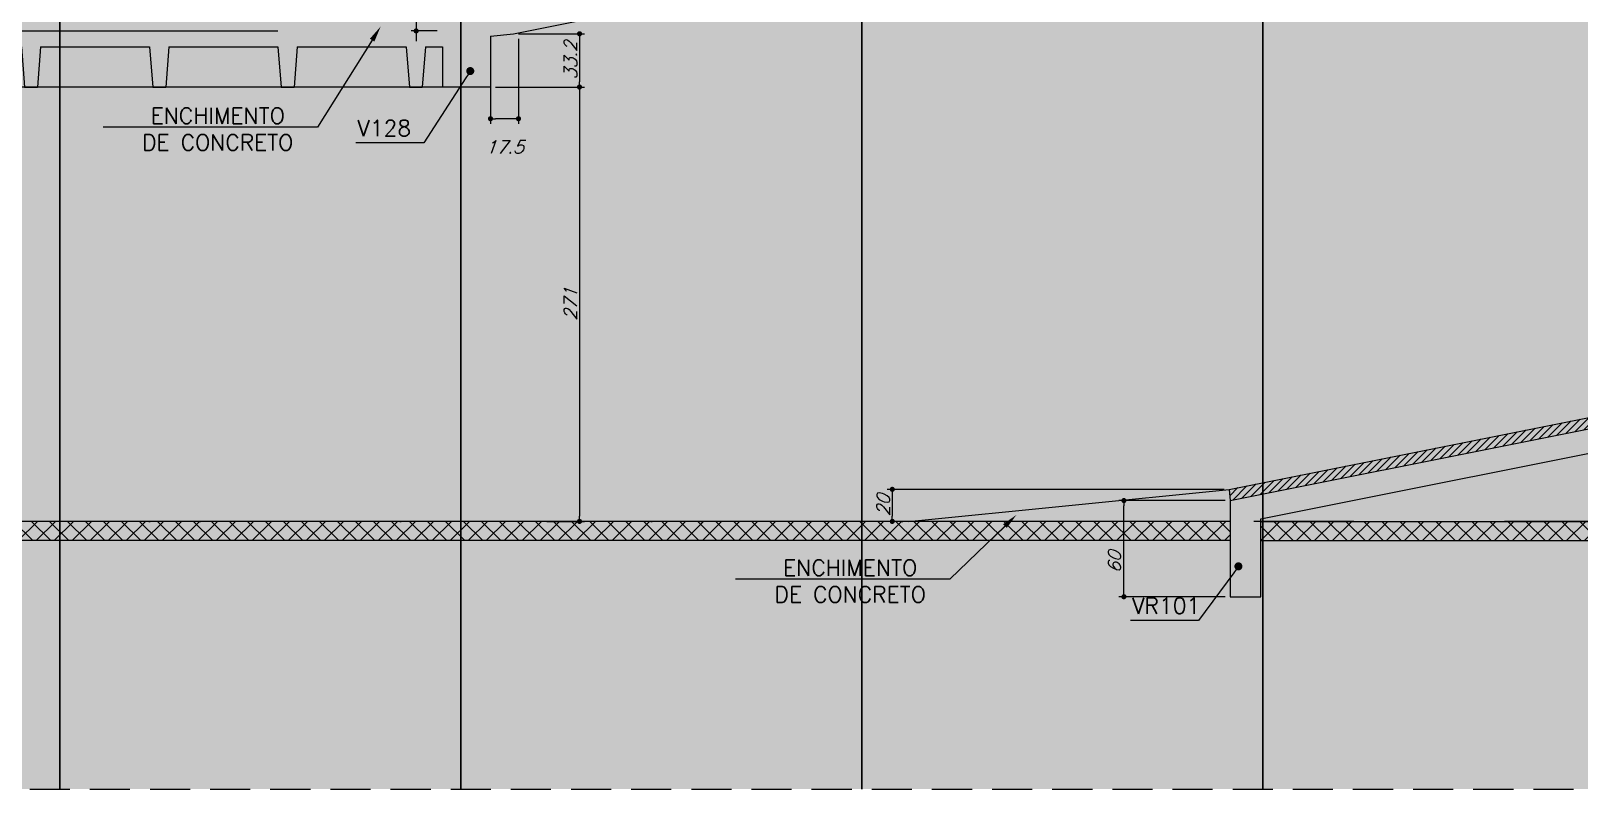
# Model space of a CAD drawing. Header units: millimetres. Extents: x 0 to 8720, y 0 to 4500.
# Drawn here: x 2203 to 3168, y 2375 to 2848 of the extents above; entities that cross this region are included whole.
import ezdxf
from ezdxf import colors
from ezdxf.entities.mleader import LeaderData, LeaderLine
from ezdxf.math import Vec2, Vec3

# ---------------------------------------------------------------- set-up
doc = ezdxf.new("R2010")
doc.units = ezdxf.units.MM
doc.header["$LTSCALE"] = 50
doc.linetypes.add('DASHED', pattern=[0.75, 0.5, -0.25])
doc.linetypes.add('DIVIDE2', pattern=[0.625, 0.25, -0.125, 0, -0.125, 0, -0.125])
for name, color, linetype in [('F-AUX', 2, 'Continuous'), ('F-AUX-DET', 2, 'Continuous'), ('F-AUX-RED', 1, 'Continuous'), ('F-AUX-VARIACAO', 2, 'Continuous'), ('F-CORTE', 4, 'Continuous'), ('F-COTAS', 106, 'Continuous'), ('F-CPC', 1, 'DASHED'), ('F-EIXOS-DET', 1, 'Continuous'), ('F-FUNDAÇÃO-VISTA', 253, 'Continuous'), ('F-MURETA OBRA', 4, 'Continuous'), ('F-PERFIL VISTA', 252, 'Continuous'), ('F-SOLIDO-CORTE', 71, 'Continuous'), ('F-TEXTO-YELLOW', 2, 'Continuous'), ('F-VISTA', 2, 'Continuous'), ('F-VISTA SÓLIDO 3', 252, 'Continuous')]:
    doc.layers.add(name, color=color, linetype=linetype)
doc.styles.add('CP-TEXT-INCL', font='simplex.shx', dxfattribs={"oblique": 20})
doc.styles.add('MCP', font='simplex.shx')
doc.styles.get("Standard").update_dxf_attribs({"font": 'txt.shx'})
doc.dimstyles.new('CP-COTAS-50', dxfattribs={"dimscale": 0.64, "dimtxt": 12.5, "dimasz": 5, "dimexe": 5, "dimexo": 5, "dimgap": 2.5, "dimtad": 1, "dimdec": 1, "dimdsep": 46, "dimtxsty": 'CP-TEXT-INCL', "dimblk1": 'DOT', "dimblk2": 'DOT', "dimsah": 1, "dimcen": 9, "dimclrd": 256, "dimclre": 256, "dimclrt": 256, "dimadec": 0, "dimazin": 0, "dimtfac": 1, "dimtdec": 1, "dimtmove": 2, "dimatfit": 3, "dimldrblk": 'DOT', "dimfxl": 5, "dimtolj": 1, "dimarcsym": 0})
pattern_1 = [(45, (140, -3746.029088999161), (-5.612660075668221, 5.612660075668221), []), (135, (140, -3746.029088999161), (-5.612660075668221, -5.61266007566822), [])]

# ---------------------------------------------------------------- blocks, each defined once
blk = doc.blocks.new('_DOT')
at = {"color": 0, "linetype": 'ByBlock'}
blk.add_line((-0.5, 0), (-1, 0), dxfattribs=at)
at = {"color": 0, "linetype": 'ByBlock', "const_width": 0.5}
blk.add_lwpolyline([(-0.25, 0, 1), (0.25, 0, 1)], format="xyb", close=True, dxfattribs=at)
blk = doc.blocks.new('A$Cba39174f')
at = {"layer": 'F-CORTE'}
for points in [[(11039.05015577876, -4045.203185159786), (11119.05015577876, -4045.203185159786)], [(11039.05015577876, -4055.203185159786), (11041.05015577876, -4080.203185159786), (11049.05015577876, -4080.203185159786)], [(11051.05015577876, -4055.203185159786), (11049.05015577876, -4080.203185159786), (11049.05015577876, -4080.203185159786)], [(11051.05015577876, -4055.203185159786), (11119.05015577876, -4055.203185159786)]]:
    blk.add_lwpolyline(points, dxfattribs=at)
blk = doc.blocks.new('*D19')
at = {"layer": 'F-COTAS', "lineweight": -2, "transparency": 16777216}
for p, q in [((2456.583570000002, 2856.85947656521), (2440.23289472057, 2856.85947656521)), ((2443.432894720569, 2860.059476565209), (2443.432894720569, 2863.25947656521)), ((2443.432894720569, 2856.85947656521), (2443.432894720569, 2847.994384999998)), ((2456.583570000002, 2847.994384999998), (2440.23289472057, 2847.994384999998)), ((2443.432894720569, 2844.794384999998), (2443.432894720569, 2841.594384999998))]:
    blk.add_line(p, q, dxfattribs=at)
at = {"layer": 'F-COTAS', "lineweight": -2, "transparency": 16777216, "xscale": 3.2, "yscale": 3.2, "zscale": 3.2}
for p, rotation in [((2443.432894720569, 2856.85947656521), 270), ((2443.432894720569, 2847.994384999998), 90)]:
    blk.add_blockref('_DOT', p, dxfattribs=dict(at, rotation=rotation))
at = {"layer": 'F-COTAS', "transparency": 16777216, "insert": (2437.073535152878, 2869.72708113712), "char_height": 8, "attachment_point": 5, "rotation": 90, "style": 'CP-TEXT-INCL'}
blk.add_mtext('\\A1;8.9', dxfattribs=at)
blk = doc.blocks.new('*D87')
at = {"layer": 'F-COTAS', "lineweight": -2, "transparency": 16777216}
for p, q in [((2507.243711268677, 2846.210677260396), (2548.488906787186, 2846.210677260396)), ((2545.288906787187, 2843.010677260396), (2545.288906787187, 2816.194384999998)), ((2492.983570000001, 2812.994384999998), (2548.488906787186, 2812.994384999998))]:
    blk.add_line(p, q, dxfattribs=at)
at = {"layer": 'F-COTAS', "lineweight": -2, "transparency": 16777216, "xscale": 3.2, "yscale": 3.2, "zscale": 3.2}
for p, rotation in [((2545.288906787187, 2846.210677260396), 90), ((2545.288906787187, 2812.994384999998), 270)]:
    blk.add_blockref('_DOT', p, dxfattribs=dict(at, rotation=rotation))
at = {"layer": 'F-COTAS', "transparency": 16777216, "insert": (2539.688906787187, 2829.602531130196), "char_height": 8, "attachment_point": 5, "rotation": 90, "style": 'CP-TEXT-INCL'}
blk.add_mtext('\\A1;33.2', dxfattribs=at)
blk = doc.blocks.new('*D88')
at = {"layer": 'F-COTAS', "lineweight": -2, "transparency": 16777216}
for p, q in [((2489.783570000001, 2841.584663133527), (2489.783570000001, 2790.00480916594)), ((2507.243711268676, 2843.010677260395), (2507.243711268676, 2790.00480916594)), ((2504.043711268676, 2793.20480916594), (2492.98357, 2793.20480916594))]:
    blk.add_line(p, q, dxfattribs=at)
at = {"layer": 'F-COTAS', "lineweight": -2, "transparency": 16777216, "xscale": 3.2, "yscale": 3.2, "zscale": 3.2, "rotation": 180}
blk.add_blockref('_DOT', (2489.783570000001, 2793.20480916594), dxfattribs=at)
at = {"layer": 'F-COTAS', "lineweight": -2, "transparency": 16777216, "xscale": 3.2, "yscale": 3.2, "zscale": 3.2}
blk.add_blockref('_DOT', (2507.243711268676, 2793.20480916594), dxfattribs=at)
at = {"layer": 'F-COTAS', "transparency": 16777216, "insert": (2498.513640634338, 2775.60480916594), "char_height": 8, "attachment_point": 5, "style": 'CP-TEXT-INCL'}
blk.add_mtext('\\A1;17.5', dxfattribs=at)
blk = doc.blocks.new('*D150')
at = {"layer": 'F-COTAS', "lineweight": -2, "transparency": 16777216}
for p, q in [((2947.77663155683, 2554.994384999998), (2881.49468128554, 2554.994384999998)), ((2884.694681285539, 2498.194384999998), (2884.694681285539, 2551.794384999998)), ((2947.77663155683, 2494.994384999998), (2881.49468128554, 2494.994384999998))]:
    blk.add_line(p, q, dxfattribs=at)
at = {"layer": 'F-COTAS', "lineweight": -2, "transparency": 16777216, "xscale": 3.2, "yscale": 3.2, "zscale": 3.2}
for p, rotation in [((2884.694681285539, 2554.994384999998), 90), ((2884.694681285539, 2494.994384999998), 270)]:
    blk.add_blockref('_DOT', p, dxfattribs=dict(at, rotation=rotation))
at = {"layer": 'F-COTAS', "transparency": 16777216, "insert": (2878.803236922322, 2516.546315430302), "char_height": 8, "attachment_point": 5, "rotation": 90, "style": 'CP-TEXT-INCL'}
blk.add_mtext('\\A1;60', dxfattribs=at)
blk = doc.blocks.new('*D151')
at = {"layer": 'F-COTAS', "lineweight": -2, "transparency": 16777216}
for p, q in [((2947.083570000002, 2561.994399999997), (2737.074911111431, 2561.994399999997)), ((2740.274911111431, 2558.794399999997), (2740.274911111431, 2545.194384999998)), ((2747.083570000002, 2541.994384999998), (2737.074911111431, 2541.994384999998))]:
    blk.add_line(p, q, dxfattribs=at)
at = {"layer": 'F-COTAS', "lineweight": -2, "transparency": 16777216, "xscale": 3.2, "yscale": 3.2, "zscale": 3.2}
for p, rotation in [((2740.274911111431, 2561.994399999997), 90), ((2740.274911111431, 2541.994384999998), 270)]:
    blk.add_blockref('_DOT', p, dxfattribs=dict(at, rotation=rotation))
at = {"layer": 'F-COTAS', "transparency": 16777216, "insert": (2734.674911111431, 2551.994392499997), "char_height": 8, "attachment_point": 5, "rotation": 90, "style": 'CP-TEXT-INCL'}
blk.add_mtext('\\A1;20', dxfattribs=at)
blk = doc.blocks.new('*D153')
at = {"layer": 'F-COTAS', "lineweight": -2, "transparency": 16777216}
for p, q in [((2492.983570000001, 2812.994384999998), (2548.488906787189, 2812.994384999998)), ((2545.288906787189, 2809.794384999998), (2545.288906787189, 2545.194384999998)), ((2524.801086615687, 2541.994384999998), (2548.488906787189, 2541.994384999998))]:
    blk.add_line(p, q, dxfattribs=at)
at = {"layer": 'F-COTAS', "lineweight": -2, "transparency": 16777216, "xscale": 3.2, "yscale": 3.2, "zscale": 3.2}
for p, rotation in [((2545.288906787189, 2812.994384999998), 90), ((2545.288906787189, 2541.994384999998), 270)]:
    blk.add_blockref('_DOT', p, dxfattribs=dict(at, rotation=rotation))
at = {"layer": 'F-COTAS', "transparency": 16777216, "insert": (2539.688906787189, 2677.494384999997), "char_height": 8, "attachment_point": 5, "rotation": 90, "style": 'CP-TEXT-INCL'}
blk.add_mtext('\\A1;271', dxfattribs=at)

msp = doc.modelspace()

# ---------------------------------------------------------------- hatches: boundary and pattern name
at = {"layer": 'F-AUX-DET'}
h = msp.add_hatch(dxfattribs=at)
h.set_pattern_fill('ANGLE', color=252)
h.set_pattern_definition([(0, (0, 0), (0, 6.985), [5.08, -1.905]), (90, (0, 0), (-6.985, 4.277078946022131e-16), [5.08, -1.905])])
h.paths.add_polyline_path([(5698.466119533071, 2488.119618970762), (5791.561357628309, 2488.119618970762), (5791.561357628309, 2519.786285637428), (5698.466119533071, 2519.786285637428)], flags=9)
h.paths.add_polyline_path([(1936.368567102197, 2488.119618970762), (2029.463805197435, 2488.119618970762), (2029.463805197435, 2519.786285637428), (1936.368567102197, 2519.786285637428)], flags=9)
h.paths.add_polyline_path([(2659.608979468303, 2488.913333323309), (2768.418503277826, 2488.913333323309), (2768.418503277826, 2520.579999989975), (2659.608979468303, 2520.579999989975)], flags=9)
h.paths.add_polyline_path([(6080.846785651776, 2678.197962571405), (6162.989642794634, 2678.197962571405), (6162.989642794634, 2693.197962571405), (6080.846785651776, 2693.197962571405)], flags=9)
h.paths.add_polyline_path([(6921.044768387805, 2678.197962571405), (7003.187625530662, 2678.197962571405), (7003.187625530662, 2693.197962571405), (6921.044768387805, 2693.197962571405)], flags=9)
h.paths.add_polyline_path([(6905.626045470939, 2793.63766538758), (6945.864140709034, 2793.63766538758), (6945.864140709034, 2808.63766538758), (6905.626045470939, 2808.63766538758)], flags=9)
h.paths.add_polyline_path([(6742.294378470939, 2793.63766538758), (6782.532473709033, 2793.63766538758), (6782.532473709033, 2808.63766538758), (6742.294378470939, 2808.63766538758)], flags=9)
h.paths.add_polyline_path([(6578.962711470938, 2793.63766538758), (6619.200806709033, 2793.63766538758), (6619.200806709033, 2808.63766538758), (6578.962711470938, 2808.63766538758)], flags=9)
h.paths.add_polyline_path([(6400.477708470939, 2768.63766538758), (6440.715803709033, 2768.63766538758), (6440.715803709033, 2783.63766538758), (6400.477708470939, 2783.63766538758)], flags=9)
h.paths.add_polyline_path([(6088.967710470939, 2793.63766538758), (6129.205805709033, 2793.63766538758), (6129.205805709033, 2808.63766538758), (6088.967710470939, 2808.63766538758)], flags=9)
h.paths.add_polyline_path([(6252.299377470938, 2793.63766538758), (6289.680329851891, 2793.63766538758), (6289.680329851891, 2808.63766538758), (6252.299377470938, 2808.63766538758)], flags=9)
h.paths.add_polyline_path([(5876.977708470939, 2768.63766538758), (5917.215803709033, 2768.63766538758), (5917.215803709033, 2783.63766538758), (5876.977708470939, 2783.63766538758)], flags=9)
h.paths.add_polyline_path([(5598.868161470939, 2793.637680387579), (5639.106256709033, 2793.637680387579), (5639.106256709033, 2808.637680387579), (5598.868161470939, 2808.637680387579)], flags=9)
h.paths.add_polyline_path([(5762.304376470938, 2793.63766538758), (5802.542471709033, 2793.63766538758), (5802.542471709033, 2808.63766538758), (5762.304376470938, 2808.63766538758)], flags=9)
h.paths.add_polyline_path([(5435.641042470938, 2793.63766538758), (5476.355328185224, 2793.63766538758), (5476.355328185224, 2808.63766538758), (5435.641042470938, 2808.63766538758)], flags=9)
h.paths.add_polyline_path([(5272.309375470939, 2793.637680387579), (5312.547470709033, 2793.637680387579), (5312.547470709033, 2808.637680387579), (5272.309375470939, 2808.637680387579)], flags=9)
h.paths.add_polyline_path([(5108.977708470939, 2768.63766538758), (5146.358660851891, 2768.63766538758), (5146.358660851891, 2783.63766538758), (5108.977708470939, 2783.63766538758)], flags=9)
h = msp.add_hatch(dxfattribs=at)
h.set_pattern_fill('EARTH', color=252, scale=5, angle=45)
h.set_pattern_definition([(45, (140, -3746.029088999161), (0, 44.90128060534577), [31.75, -31.75]), (45, (131.5810098864977, -3737.610098885659), (0, 44.90128060534577), [31.75, -31.75]), (45, (123.1620197729953, -3729.191108772156), (0, 44.90128060534577), [31.75, -31.75]), (135, (123.1620197729953, -3723.578448696488), (-44.90128060534577, 0), [31.75, -31.75]), (135, (131.5810098864977, -3715.159458582986), (-44.90128060534577, 0), [31.75, -31.75]), (135, (140, -3706.740468469483), (-44.90128060534577, 0), [31.75, -31.75])])
edge = h.paths.add_edge_path(flags=17)
edge.add_arc((3056.45779850541, 2474.700623787802), 10.99157865818105, 305.000000049732, 414.9999999502614)
edge.add_arc((3053.463960916238, 2496.983815210068), 16.21117520316342, 305.0000000497323, 414.9999999502504)
edge.add_arc((3055.133187422653, 2521.158747306382), 13.30096760299463, 305.0000000497611, 401.627521426934)
edge.add_line((3065.075382639156, 2529.994384999997), (2969.976631556829, 2529.994384999997))
edge.add_line((2969.976631556829, 2529.994384999997), (2969.976631556829, 2494.994384999997))
edge.add_line((2969.976631556829, 2494.994384999997), (2950.976631556829, 2494.994384999997))
edge.add_line((2950.976631556829, 2494.994384999997), (2950.976631556829, 2529.994384999997))
edge.add_line((2950.976631556829, 2529.994384999997), (2829.00832013679, 2529.994384999997))
edge.add_arc((2839.238663777012, 2524.116317767256), 11.79879677720013, 150.1195384163886, 234.9999999502865)
edge.add_arc((2837.880431677316, 2506.726057240908), 9.430791378206335, 125.0000000497247, 234.9999999502278)
edge.add_arc((2838.654284914728, 2490.170376220368), 10.77996332359491, 125.0000000497141, 234.999999950255)
edge.add_arc((2841.564354885423, 2468.3535076229), 15.85351548273721, 125.0000000497651, 234.9999999502481)
edge.add_arc((2838.15324628513, 2447.252196344279), 9.90642913141306, 125.000000049761, 234.9999999502558)
edge.add_arc((2841.74513908245, 2425.892698475483), 16.16870311136268, 125.0000000497173, 234.999999950322)
edge.add_arc((2841.954847645208, 2418.057592132308), 10.91803045072273, 209.7005257721666, 319.700525672549)
edge.add_arc((2861.329448911421, 2418.73168115653), 13.48675195777207, 215.0000000497061, 324.9999999502703)
edge.add_arc((2884.602864237815, 2419.556535767116), 14.92484208365531, 215.0000000497686, 324.9999999502488)
edge.add_arc((2907.765599103177, 2418.654181863245), 13.35163606338814, 215.000000049742, 324.9999999502483)
edge.add_arc((2930.556211609658, 2419.295972885813), 14.47056456375152, 215.0000000497647, 324.9999999502543)
edge.add_arc((2952.336864909221, 2417.947000811961), 12.11870352713817, 215.0000000497108, 324.9999999502809)
edge.add_arc((2969.573515604534, 2416.114228002799), 8.923361649849799, 215.000000049788, 324.9999999502219)
edge.add_arc((2985.019136707067, 2416.692908387622), 9.932260111221721, 215.000000049717, 324.9999999502494)
edge.add_arc((2999.872291812304, 2415.699378844585), 8.200094215208576, 215.0000000497422, 324.9999999502578)
edge.add_arc((3017.764887004621, 2418.821147252466), 13.642731335847, 215.000000049754, 324.9999999502448)
edge.add_arc((3039.323772468651, 2418.266542934854), 12.67580821666473, 215.0000000497624, 324.9999999502525)
edge.add_arc((3052.320932331465, 2421.156153397135), 10.49096866916455, 255.5732272890568, 365.5732271896284)
edge.add_arc((3057.49278447188, 2429.700674651985), 9.187135693665843, 305.0000000497591, 414.9999999502534)
edge.add_arc((3058.028726275852, 2443.986592394429), 8.252749674049307, 305.0000000497448, 414.9999999502577)
edge.add_arc((3057.52825749399, 2458.221849411141), 9.125290367007487, 305.0000000497649, 414.9999999502557)
h.paths.add_polyline_path([(5698.466119533071, 2488.119618970761), (5791.561357628309, 2488.119618970761), (5791.561357628309, 2519.786285637428), (5698.466119533071, 2519.786285637428)], flags=16)
h.paths.add_polyline_path([(1936.368567102197, 2488.119618970761), (2029.463805197435, 2488.119618970761), (2029.463805197435, 2519.786285637428), (1936.368567102197, 2519.786285637428)], flags=16)
h.paths.add_polyline_path([(2659.608979468303, 2488.913333323308), (2768.418503277826, 2488.913333323308), (2768.418503277826, 2520.579999989975), (2659.608979468303, 2520.579999989975)], flags=16)
h.paths.add_polyline_path([(2887.816472748549, 2481.9038881446), (2916.149806081883, 2481.9038881446), (2916.149806081883, 2496.9038881446), (2887.816472748549, 2496.9038881446)], flags=16)
h.paths.add_polyline_path([(4134.283570000001, 2521.994399999996), (4163.283570000001, 2521.994399999996), (4163.283570000001, 2481.994399999996), (4134.283570000001, 2481.994399999996)], flags=16)
edge = h.paths.add_edge_path()
edge.add_line((7020.783570000001, 2529.994384999997), (3065.075382639156, 2529.994384999997))
edge.add_arc((3055.133187422651, 2521.158747306384), 13.30096760299404, -54.99999995026059, 41.62752142692278, ccw=False)
edge.add_arc((3053.463960916234, 2496.983815210066), 16.21117520316398, -54.99999995025229, 54.99999995025928, ccw=False)
edge.add_arc((3056.457798505411, 2474.7006237878), 10.99157865818142, -54.99999995025422, 54.999999950269284, ccw=False)
edge.add_arc((3057.52825749399, 2458.221849411143), 9.125290367007748, -54.99999995025098, 54.99999995023268, ccw=False)
edge.add_arc((3058.028726275852, 2443.986592394428), 8.25274967404901, -54.99999995025769, 54.99999995026923, ccw=False)
edge.add_arc((3057.492784471874, 2429.700674651986), 9.18713569366629, -54.99999995022989, 54.99999995022199, ccw=False)
edge.add_arc((3052.320932331461, 2421.156153397138), 10.49096866916452, -104.42677271089212, 5.573227189620809, ccw=False)
edge.add_arc((3039.323772468653, 2418.266542934851), 12.67580821666481, 215.0000000497476, 324.999999950273, ccw=False)
edge.add_arc((3017.764887004621, 2418.821147252464), 13.64273133584622, 215.0000000497409, 324.99999995025064, ccw=False)
edge.add_arc((2999.872291812303, 2415.699378844587), 8.20009421520921, 215.0000000497518, 324.999999950257, ccw=False)
edge.add_arc((2985.019136707062, 2416.692908387616), 9.93226011122079, 215.0000000497383, 324.99999995029526, ccw=False)
edge.add_arc((2969.573515604537, 2416.114228002797), 8.923361649850431, 215.0000000497466, 324.99999995017566, ccw=False)
edge.add_arc((2952.336864909217, 2417.947000811958), 12.11870352713821, 215.0000000497448, 324.99999995030765, ccw=False)
edge.add_arc((2930.55621160966, 2419.295972885809), 14.47056456375216, 215.0000000497471, 324.99999995023484, ccw=False)
edge.add_arc((2907.765599103176, 2418.654181863244), 13.35163606338795, 215.0000000497415, 324.9999999502456, ccw=False)
edge.add_arc((2884.602864237815, 2419.556535767115), 14.92484208365494, 215.0000000497444, 324.99999995025166, ccw=False)
edge.add_arc((2861.329448911416, 2418.731681156532), 13.48675195777163, 215.0000000497404, 324.99999995028315, ccw=False)
edge.add_arc((2841.95484764521, 2418.057592132305), 10.91803045072288, 209.7005257720982, 319.7005256725404, ccw=False)
edge.add_arc((2841.745139082454, 2425.892698475486), 16.16870311136316, 125.0000000497464, 234.9999999502858, ccw=False)
edge.add_arc((2838.153246285125, 2447.252196344276), 9.906429131412091, 125.0000000497414, 234.99999995026081, ccw=False)
edge.add_arc((2841.564354885425, 2468.353507622898), 15.85351548273758, 125.0000000497464, 234.99999995023592, ccw=False)
edge.add_arc((2838.654284914729, 2490.170376220372), 10.77996332359491, 125.00000004974501, 234.99999995028588, ccw=False)
edge.add_arc((2837.880431677316, 2506.726057240907), 9.430791378206857, 125.00000004975149, 234.9999999502033, ccw=False)
edge.add_arc((2839.238663777011, 2524.116317767252), 11.79879677720057, 150.1195384163669, 234.99999995027372, ccw=False)
edge.add_line((2829.00832013679, 2529.994384999997), (429.842350369523, 2529.994384999997))
edge.add_line((429.842350369523, 2529.994384999997), (429.842350369523, 2374.994384999998))
edge.add_line((429.842350369523, 2374.994384999998), (7020.783570000001, 2374.994384999997))
edge.add_line((7020.783570000001, 2374.994384999997), (7020.783570000001, 2529.994384999997))
at = {"layer": 'F-AUX-RED'}
h = msp.add_hatch(dxfattribs=at)
h.set_pattern_fill('AR-CONC', color=256, scale=0.025)
h.set_pattern_definition([(49.99999999999999, (140, -3746.029088999161), (4.5546167249001, -0.3984771384725772), [0.4762500000000001, -5.23875]), (355, (140, -3746.029088999161), (-0.8810855356242335, 4.776421130975879), [0.381, -4.19101460425]), (100.4514447, (140.379550175, -3746.062295336661), (3.673531177258832, 4.377943797804877), [0.4047502199999999, -4.452256114999998]), (46.18420000000001, (140, -3744.759088999161), (6.776976022303248, -1.051058198318179), [0.714375, -7.858125]), (96.63555760999994, (140.5647475, -3744.846676499161), (5.935103351287576, 6.185653114943038), [0.6071255785, -6.678390204]), (351.1841511700001, (140, -3744.759088999161), (5.935103351624426, 6.185653114638317), [0.5714991767500001, -6.286493298]), (21, (140.635, -3745.076588999161), (3.790359781728312, -2.55662995467719), [0.4762500000000001, -5.23875]), (326.0000000000001, (140.635, -3745.076588999161), (1.545050708691177, 4.604699153057981), [0.381, -4.191]), (71.45144499999999, (140.950863315, -3745.289641496661), (5.335410481967904, 2.048069222147631), [0.40475022, -4.45224844]), (37.50000000000001, (140, -3746.029088999161), (0.07721508126479543, 2.113875971828828), [0, -4.1402, 0, -4.2545, 0, -4.206875]), (7.499999999999999, (140, -3746.029088999161), (1.670491562757644, 2.504514370452988), [0, -2.4257, 0, -4.04495, 0, -1.603375]), (327.5, (138.58395, -3746.029088999161), (3.389764879171785, -0.1432185998168361), [0, -1.5875, 0, -4.953, 0, -6.57225]), (317.5, (137.94895, -3746.029088999161), (3.703229534650451, 0.6356622758333258), [0, -2.06375, 0, -3.2893, 0, -4.66725])])
h.paths.add_polyline_path([(2950.976631556829, 2554.994384999997), (2950.283570000001, 2561.994399999996), (2750.283570000001, 2541.994384999997), (2950.976631556829, 2541.994384999997)])
h = msp.add_hatch(dxfattribs=at)
h.set_pattern_fill('ANSI37', color=256, scale=2.5)
h.set_pattern_definition(pattern_1)
h.paths.add_polyline_path([(2950.976631556829, 2541.994384999997), (2750.283570000001, 2541.994384999997), (486.7958230000004, 2541.994384999997), (486.7958230000004, 2529.994384999997), (2950.976631556829, 2529.994384999997)])
h = msp.add_hatch(dxfattribs=at)
h.set_pattern_fill('ANSI37', color=256, scale=2.5)
h.set_pattern_definition(pattern_1)
h.paths.add_polyline_path([(3068.978980049915, 2541.994384999997), (2969.976631556829, 2541.994384999997), (2969.976631556829, 2529.994384999997), (3065.075382639156, 2529.994384999997, 0.05841475170316849), (3062.762309029858, 2532.054262102773, 0.2032491893863185)])
h.paths.add_polyline_path([(7020.783570000001, 2541.994384999997), (3068.978980049915, 2541.994384999997, -0.2032491893863168), (3062.762309029858, 2532.054262102773, -0.05841475170316842), (3065.075382639156, 2529.994384999997), (7020.783570000001, 2529.994384999997)])
at = {"layer": 'F-AUX-VARIACAO'}
h = msp.add_hatch(dxfattribs=at)
h.set_pattern_fill('ANSI31', color=253)
h.set_pattern_definition([(45, (140, -3746.029088999161), (-2.245064030267288, 2.245064030267288), [])])
h.paths.add_polyline_path([(4458.783570000001, 2845.844384999997), (4280.283570000001, 2827.994384999997), (2950.283570000001, 2561.994399999996), (2950.976631556828, 2554.994384999997), (4281.320713804595, 2821.063186445672), (4458.783570000001, 2838.809472065213)])
at = {"layer": 'F-PERFIL VISTA', "ltscale": 2}
h = msp.add_hatch(dxfattribs=at)
h.set_pattern_fill('AR-CONC', color=256, scale=0.8)
h.set_pattern_definition([(49.99999999999999, (0, 0), (145.7477351968032, -12.75126843112247), [15.24, -167.64]), (355, (0, 0), (-28.19473713997547, 152.8454761912281), [12.192, -134.112467336]), (100.4514447, (12.1456056, -1.0626028), (117.5529976722826, 140.0942015297561), [12.95200704, -142.47219568]), (46.18420000000001, (0, 40.64), (216.863232713704, -33.63386234618172), [22.86, -251.46]), (96.63555760999996, (18.07192, 37.8372), (189.9233072412024, 197.9408996781772), [19.428018512, -213.708486528]), (351.1841511700001, (0, 40.64), (189.9233072519816, 197.9408996684261), [18.287973656, -201.167785536]), (21, (20.32, 30.48), (121.291513015306, -81.81215854967009), [15.24, -167.64]), (326.0000000000001, (20.32, 30.48), (49.44162267811766, 147.3503728978554), [12.192, -134.112]), (71.45144499999999, (30.42762608, 23.66232008), (170.7331354229729, 65.5382151087242), [12.95200704, -142.47195008]), (37.50000000000001, (0, 0), (2.470882600473454, 67.64403109852249), [0, -132.4864, 0, -136.144, 0, -134.62]), (7.499999999999999, (0, 0), (53.4557300082446, 80.14445985449561), [0, -77.6224, 0, -129.4384, 0, -51.30800000000001]), (327.5, (-45.3136, 0), (108.4724761334971, -4.582995194138755), [0, -50.8, 0, -158.496, 0, -210.312]), (317.5, (-65.6336, 0), (118.5033451088144, 20.34119282666643), [0, -66.04, 0, -105.2576, 0, -149.352])])
h.paths.add_polyline_path([(1971.283523000001, 3949.994141000076), (1971.283523000001, 3903.681049560308), (1971.283523000001, 3839.994141000076)])
h.paths.add_polyline_path([(1971.283523000002, 3673.994140999974), (1721.283523000001, 3673.994140999974), (1721.283523000001, 2374.994384999998), (1971.283523000002, 2374.994384999998)])
h.paths.add_polyline_path([(2221.283523000002, 3929.994141000076), (1971.283523000001, 3929.994141000076), (1971.283523000001, 3839.994141000076), (1971.283523000002, 2374.994384999998), (2221.283523000002, 2374.994384999998)])
h.paths.add_polyline_path([(2971.283523000001, 3959.994141000003), (1971.283523, 3959.994141000003), (1971.283523000001, 3929.994141000076), (2221.283523000002, 3929.994141000076), (2971.283523000001, 3929.994141000076)])
h.paths.add_polyline_path([(2471.283523000001, 3929.994141000076), (2221.283523000002, 3929.994141000076), (2221.283523000002, 2374.994384999998), (2471.283523000001, 2374.994384999997)])
h.paths.add_polyline_path([(2721.283523000002, 3929.994141000076), (2471.283523000001, 3929.994141000076), (2471.283523000001, 2374.994384999998), (2721.283523000002, 2374.994384999998)])
h.paths.add_polyline_path([(2971.283523000001, 3929.994141000076), (2721.283523000002, 3929.994141000076), (2721.283523000002, 2374.994384999997), (2971.283523000001, 2374.994384999997)])
h.paths.add_polyline_path([(3971.283523000002, 3981.994141000002), (3221.283523000002, 3981.994141000002), (3221.283523000002, 3971.994141000003), (2971.283523000001, 3971.994141000003), (3971.283523000003, 3967.994141000076)])
h.paths.add_polyline_path([(3221.283523000002, 3967.994141000076), (2971.283523000001, 3971.994141000003), (2971.283523000001, 3929.994141000076), (2971.283523000001, 2374.994384999998), (3221.283523000002, 2374.994384999998)])
h.paths.add_polyline_path([(3471.283523000003, 3967.994141000076), (3221.283523000002, 3967.994141000076), (3221.283523000002, 2374.994384999997), (3471.283523000002, 2374.994384999997)])
h.paths.add_polyline_path([(3721.283523000003, 3967.994141000076), (3471.283523000002, 3967.994141000076), (3471.283523000002, 2374.994384999997), (3721.283523000003, 2374.994384999997)])
h.paths.add_polyline_path([(3971.283523000005, 3967.994141000076), (3721.283523000003, 3967.994141000076), (3721.283523000003, 2374.994384999997), (3971.283523000005, 2374.994384999997)])
h.paths.add_polyline_path([(5202.283522999998, 3238.994140999974), (4952.283522999998, 3238.994140999974), (4952.283522999998, 2374.994384999997), (5202.283522999998, 2374.994384999997)])
h.paths.add_polyline_path([(5452.283522999998, 4131.994141000003), (5202.283522999998, 4131.994141000003), (5202.283522999998, 2374.994384999997), (5452.283522999998, 2374.994384999998)])
h.paths.add_polyline_path([(5720.283522999998, 4131.994141000003), (5452.283522999998, 4131.994141000003), (5452.283522999998, 2374.994384999997), (5720.283522999998, 2374.994384999997)])
h.paths.add_polyline_path([(5970.283523000001, 3733.994141000003), (5720.283522999998, 3733.994141000003), (5720.283522999999, 2374.994384999997), (5970.283523, 2374.994384999997)])
h.paths.add_polyline_path([(6481.283522999998, 3733.994141000003), (6220.283522999998, 3733.994141000003), (6220.283522999998, 2374.994384999997), (6481.283522999997, 2374.994384999997)])
h.paths.add_polyline_path([(6220.283522999998, 4131.994141000003), (5970.283523, 4131.994141000003), (5970.283523, 3733.994141000003), (6220.283522999998, 3733.994141000003)])
h.paths.add_polyline_path([(6220.283522999998, 3733.994141000003), (5970.283523000001, 3733.994141000003), (5970.283523000001, 2374.994384999997), (6220.283522999998, 2374.994384999997)])
h.paths.add_polyline_path([(6731.283522999998, 4278), (6481.283522999998, 4278), (6481.283522999998, 3733.994141000003), (6731.283522999998, 3733.994141000003)])
at = {"layer": 'F-SOLIDO-CORTE'}
h = msp.add_hatch(color=256, dxfattribs=at)
h.dxf.hatch_style = 1
h.paths.add_polyline_path([(5081.283570000001, 3218.959476822975), (5264.280846911479, 3237.259204514123), (5815.283540842624, 3347.326328604486), (5815.283570000001, 3313.99780299999), (5875.283570000001, 3313.99780299999), (5875.283570000001, 3317.790575000005), (5875.28353848171, 3359.311800287838), (6090.280846911481, 3402.259204514124), (6287.630211770263, 3421.994141000002), (6326.283570000001, 3421.994141000002), (6326.283570000001, 3381.997802999991), (6386.283570000001, 3381.997802999991), (6386.283570000001, 3385.463938000001), (6386.283570000001, 3421.994141000002), (6872.283570000001, 3421.994141000002), (6872.283570000001, 3441.994141000002), (6286.632699347845, 3441.994141000002), (6087.319901051125, 3422.06286117033), (5261.319901051124, 3257.06286117033), (5060.632699347847, 3236.994141000002), (5052.283570000001, 3236.994141000002), (5037.733768000001, 3236.994141000002), (4967.610007000001, 3236.994141000002), (4486.385216000001, 3236.994141000002), (4469.783570000001, 3236.994141000002), (4469.783570000001, 3235.909228065217), (4281.320901994566, 3217.062961264674), (2501.820856994608, 2861.063205264669), (2459.783570000001, 2856.859476565209), (2459.783570000001, 2847.994384999997), (2357.28357, 2847.994384999997), (2277.28357, 2847.994384999997), (2197.28357, 2847.994384999997), (2117.28357, 2847.994384999997), (2037.28357, 2847.994384999997), (1957.28357, 2847.994384999997), (1877.28357, 2847.994384999997), (1861.783570000001, 2847.994384999997), (1836.783570000001, 2847.994384999997), (1836.783570000001, 2825.858386000006), (1836.783570000001, 2787.994384999997), (1852.560237000001, 2787.994384999997), (1861.783570000001, 2787.994384999997), (1861.783570000001, 2812.994384999997), (1861.783570000001, 2837.994384999997), (1877.283569999999, 2837.994384999997), (1879.28357, 2812.994384999997), (1887.28357, 2812.994384999997), (1889.28357, 2837.994384999997), (1957.28357, 2837.994384999997), (1959.28357, 2812.994384999997), (1967.28357, 2812.994384999997), (1969.28357, 2837.994384999997), (2037.28357, 2837.994384999997), (2039.28357, 2812.994384999997), (2047.28357, 2812.994384999997), (2049.28357, 2837.994384999997), (2117.28357, 2837.994384999997), (2119.28357, 2812.994384999997), (2127.28357, 2812.994384999997), (2129.28357, 2837.994384999997), (2197.28357, 2837.994384999997), (2199.28357, 2812.994384999997), (2207.28357, 2812.994384999997), (2209.28357, 2837.994384999997), (2277.28357, 2837.994384999997), (2279.28357, 2812.994384999997), (2287.28357, 2812.994384999997), (2289.28357, 2837.994384999997), (2357.28357, 2837.994384999997), (2359.28357, 2812.994384999997), (2367.28357, 2812.994384999997), (2369.28357, 2837.994384999997), (2437.28357, 2837.994384999997), (2439.28357, 2812.994384999997), (2447.28357, 2812.994384999997), (2449.28357, 2837.994384999997), (2459.783570000001, 2837.994384999997), (2459.783570000001, 2812.994384999997), (2489.783570000001, 2812.994384999997), (2489.783570000001, 2817.405544000007), (2489.783570000001, 2844.784663133527), (2504.043711268676, 2846.210677260395), (4283.543756268635, 3202.210433260399), (4469.783570000001, 3220.834414633536), (4469.783570000001, 3196.994141000002), (4488.783570000001, 3196.994141000002), (4488.783570000001, 3202.043305999991), (4488.783570000001, 3216.994141000002), (4967.610007000001, 3216.994141000002), (5037.733768000001, 3216.994141000002), (5052.283570000001, 3216.994141000002), (5052.283570000001, 3093.994141000002), (5081.283570000001, 3093.994141000002), (5081.283570000001, 3103.033582000003)])
h = msp.add_hatch(color=256, dxfattribs=at)
h.dxf.hatch_style = 1
h.paths.add_polyline_path([(4488.783570000001, 2837.994384999997), (4517.283570000001, 2837.994384999997), (4519.283570000001, 2812.994384999996), (4527.283570000001, 2812.994384999996), (4529.283570000001, 2837.994384999996), (4597.283570000001, 2837.994384999996), (4599.283570000001, 2812.994384999996), (4607.283570000001, 2812.994384999996), (4609.283570000001, 2837.994384999996), (4677.283570000001, 2837.994384999996), (4679.283570000001, 2812.994384999996), (4687.283570000001, 2812.994384999996), (4689.283570000001, 2837.994384999996), (4757.283570000001, 2837.994384999996), (4759.283570000001, 2812.994384999996), (4767.283570000001, 2812.994384999996), (4769.283570000001, 2837.994384999996), (4837.283570000001, 2837.994384999996), (4839.283570000001, 2812.994384999996), (4847.283570000001, 2812.994384999996), (4849.283570000001, 2837.994384999996), (4917.283570000001, 2837.994384999996), (4919.283570000001, 2812.994384999996), (4927.283570000001, 2812.994384999996), (4929.283570000001, 2837.994384999996), (4997.283570000001, 2837.994384999996), (4999.283570000001, 2812.994384999997), (5007.283570000001, 2812.994384999997), (5009.283570000001, 2837.994384999997), (5059.783570000001, 2837.994384999997), (5059.783570000001, 2787.994384999997), (5094.783570000001, 2787.994384999997), (5094.783570000001, 2847.994384999997), (4480.283570000001, 2847.994384999997), (4458.783570000001, 2845.844384999997), (4458.783570000001, 2838.809472065213), (4281.320713804595, 2821.063186445672), (2950.976631556829, 2554.994384999997), (2950.976631556829, 2541.994384999997), (2950.976631556829, 2494.994384999997), (2969.976631556829, 2494.994384999997), (2969.976631556829, 2543.497326278111), (4283.543164814443, 2806.210618114976), (4458.783570000001, 2823.734658633532), (4458.783570000001, 2812.994384999997), (4488.783570000001, 2812.994384999997)])
at = {"layer": 'F-VISTA SÓLIDO 3'}
h = msp.add_hatch(color=256, dxfattribs=at)
h.dxf.hatch_style = 1
h.paths.add_polyline_path([(2277.28357, 2837.994384999997), (2209.28357, 2837.994384999997), (2207.28357, 2812.994384999997), (2279.28357, 2812.994384999997)])
h = msp.add_hatch(color=256, dxfattribs=at)
h.dxf.hatch_style = 1
h.paths.add_polyline_path([(2357.28357, 2837.994384999997), (2289.28357, 2837.994384999997), (2287.28357, 2812.994384999997), (2359.28357, 2812.994384999997)])
h = msp.add_hatch(color=256, dxfattribs=at)
h.dxf.hatch_style = 1
h.paths.add_polyline_path([(2437.28357, 2837.994384999997), (2369.28357, 2837.994384999997), (2367.28357, 2812.994384999997), (2439.28357, 2812.994384999997)])
h = msp.add_hatch(color=256, dxfattribs=at)
h.dxf.hatch_style = 1
h.paths.add_polyline_path([(2459.783570000001, 2837.994384999997), (2449.28357, 2837.994384999997), (2447.28357, 2812.994384999997), (2459.783570000001, 2812.994384999997)])

# ---------------------------------------------------------------- linework, layer by layer
at = {"layer": 'F-AUX', "color": 1, "linetype": 'DASHED'}
msp.add_lwpolyline([(7095.783570000001, 2374.994384999997), (7095.783570000001, 4420), (365, 4420), (365, 2374.994384999998)], close=True, dxfattribs=at)
at = {"layer": 'F-AUX-RED'}
for points in [[(2750.283570000001, 2541.994384999997), (2950.283570000001, 2561.994399999996)], [(2750.283570000001, 2541.994384999997), (2950.283570000001, 2561.994399999996), (2950.976631556829, 2554.994384999997), (2950.976631556829, 2541.994384999997), (2750.283570000001, 2541.994384999997)], [(2750.283570000001, 2541.994384999997), (486.7958230000003, 2541.994384999997)], [(2969.976631556829, 2541.994384999997), (7020.783570000001, 2541.994384999997)], [(2950.976631556829, 2529.994384999997), (486.7958230000003, 2529.994384999997)], [(2969.976631556829, 2529.994384999997), (7020.783570000001, 2529.994384999997)]]:
    msp.add_lwpolyline(points, dxfattribs=at)
at = {"layer": 'F-AUX-VARIACAO', "color": 253}
msp.add_lwpolyline([(2950.283570000001, 2561.994399999996), (4280.283570000001, 2827.994384999997), (4458.783570000001, 2845.844384999997)], dxfattribs=at)
at = {"layer": 'F-CORTE'}
msp.add_line((2459.783570000001, 2837.994384999997), (2459.783570000001, 2812.994384999997), dxfattribs=at)
for points in [[(2489.783570000001, 2844.784663133527), (2504.043711268676, 2846.210677260395), (4283.543756268635, 3202.210433260399)], [(2357.28357, 2837.994384999997), (2359.28357, 2812.994384999997), (2367.28357, 2812.994384999997)], [(2369.28357, 2837.994384999997), (2367.28357, 2812.994384999997), (2367.28357, 2812.994384999997)], [(2369.28357, 2837.994384999997), (2437.28357, 2837.994384999997)], [(2437.28357, 2837.994384999997), (2439.28357, 2812.994384999997), (2447.28357, 2812.994384999997)], [(2449.28357, 2837.994384999997), (2447.28357, 2812.994384999997), (2447.28357, 2812.994384999997)], [(2449.28357, 2837.994384999997), (2459.783570000001, 2837.994384999997)], [(2489.783570000001, 2844.784663133527), (2489.783570000001, 2817.405544000007), (2489.783570000001, 2812.994384999997), (2459.783570000001, 2812.994384999997)], [(2950.976631556829, 2554.994384999997), (4281.320713804595, 2821.063186445672), (4458.783570000001, 2838.809472065213)], [(2969.976631556829, 2543.497326278111), (4283.543164814443, 2806.210618114976), (4458.783570000001, 2823.734658633532)], [(2447.28357, 2812.994384999997), (2439.28357, 2812.994384999997)], [(2950.976631556829, 2554.994384999997), (2950.976631556829, 2494.994384999997), (2969.976631556829, 2494.994384999997), (2969.976631556829, 2543.497326278111)]]:
    msp.add_lwpolyline(points, dxfattribs=at)
at = {"layer": 'F-CPC'}
for p, q in [((2721.283522999999, 2374.994384999998), (2721.283523000002, 3971.994141000003)), ((2971.283523000001, 2374.994384999998), (2971.283523000001, 3971.994141000003)), ((2221.283523000002, 2374.994384999998), (2221.283523000002, 3959.994141000003)), ((2471.283523000001, 2374.994384999998), (2471.283523000002, 3959.994141000003))]:
    msp.add_line(p, q, dxfattribs=at)
at = {"layer": 'F-EIXOS-DET', "color": 1, "linetype": 'DIVIDE2', "ltscale": 5}
msp.add_line((7095.783570000001, 2541.994384999997), (365, 2541.994384999997), dxfattribs=at)
at = {"layer": 'F-FUNDAÇÃO-VISTA'}
for p, q in [((2221.283523000002, 2374.994384999998), (2221.283523000002, 3929.994141000076)), ((2221.283523000002, 2374.994384999998), (2221.283523000002, 3929.994141000076)), ((2471.283523000002, 2374.994384999998), (2471.283523000002, 3929.994141000076)), ((2471.283523000001, 2374.994384999998), (2471.283523000001, 3929.994141000076)), ((2721.283523, 2374.994384999998), (2721.283523, 3929.994141000076)), ((2721.283523000002, 2374.994384999998), (2721.283523000002, 3929.994141000076)), ((2971.283523000001, 2374.994384999998), (2971.283523000001, 3929.994141000076)), ((2971.283523000001, 2374.994384999998), (2971.283523000001, 3929.994141000076))]:
    msp.add_line(p, q, dxfattribs=at)
at = {"layer": 'F-MURETA OBRA'}
for points in [[(2221.283523000002, 4019.994141000003), (2221.283523000002, 2374.994384999998)], [(2471.283523000002, 4019.994141000003), (2471.283523000002, 2374.994384999998)], [(2721.283523000002, 3971.994141000003), (2721.283523000002, 2374.994384999998)], [(2971.283523000001, 3971.994141000003), (2971.283523000001, 2374.994384999998)]]:
    msp.add_lwpolyline(points, dxfattribs=at)
at = {"layer": 'F-VISTA'}
msp.add_lwpolyline([(2459.783570000001, 2812.994384999997), (1861.783570000001, 2812.994384999997)], dxfattribs=at)

# ---------------------------------------------------------------- block references
at = {"layer": 'F-CORTE'}
for p in [(-8841.766585778765, 6893.197570159782), (-8761.766585778765, 6893.197570159782)]:
    msp.add_blockref('A$Cba39174f', p, dxfattribs=at)

# ---------------------------------------------------------------- texts
at = {"layer": 'F-TEXTO-YELLOW', "style": 'MCP'}
for s, p in [('V128', (2406.839889583294, 2782.386396559114)), ('VR101', (2889.840282272359, 2484.4038881446))]:
    msp.add_text(s, height=10, dxfattribs=at).set_placement(p)
at = {"layer": 'F-TEXTO-YELLOW', "char_height": 10, "attachment_point": 5, "style": 'MCP'}
for insert in [(2319.737610785029, 2786.773556293332), (2714.013741373064, 2504.746666656642)]:
    msp.add_mtext_dynamic_manual_height_columns('ENCHIMENTO DE CONCRETO', width=110.2440147659472, gutter_width=12.5, heights=[0], dxfattribs=dict(at, insert=insert))

# ---------------------------------------------------------------- dimensions: what is measured, and where the dimension line sits
at = {"layer": 'F-COTAS'}
for base, p1, p2, picture, middle in [((2443.432894720569, 2847.994384999998), (2459.783570000001, 2856.859476565209), (2459.783570000001, 2847.994384999997), '*D19', (2437.073535152878, 2869.72708113712)), ((2884.694681285539, 2554.994384999998), (2950.976631556829, 2494.994384999997), (2950.976631556829, 2554.994384999997), '*D150', (2878.803236922322, 2516.546315430302))]:
    dim = msp.add_linear_dim(base=base, p1=p1, p2=p2, angle=90, dimstyle='CP-COTAS-50', dxfattribs=at)
    dim.commit()
    dim.dimension.update_dxf_attribs({"geometry": picture, "text_midpoint": middle, "dimtype": 160})
for base, p1, p2, picture, middle in [((2545.288906787187, 2812.994384999998), (2504.043711268676, 2846.210677260395), (2489.783570000001, 2812.994384999997), '*D87', (2539.688906787187, 2829.602531130196)), ((2545.288906787189, 2541.994384999998), (2489.783570000001, 2812.994384999997), (2521.601086615687, 2541.994384999997), '*D153', (2539.688906787189, 2677.494384999997)), ((2740.274911111431, 2541.994384999998), (2950.283570000001, 2561.994399999996), (2750.283570000001, 2541.994384999997), '*D151', (2734.674911111431, 2551.994392499997))]:
    dim = msp.add_linear_dim(base=base, p1=p1, p2=p2, angle=90, dimstyle='CP-COTAS-50', dxfattribs=at)
    dim.commit()
    dim.dimension.update_dxf_attribs({"geometry": picture, "text_midpoint": middle})
dim = msp.add_linear_dim(base=(2489.783570000001, 2793.20480916594), p1=(2507.243711268676, 2846.210677260395), p2=(2489.783570000001, 2844.784663133527), dimstyle='CP-COTAS-50', dxfattribs=at)
dim.commit()
dim.dimension.update_dxf_attribs({"geometry": '*D88', "text_midpoint": (2498.513640634338, 2775.60480916594)})

# ---------------------------------------------------------------- leaders
at = {"layer": 'F-AUX-RED'}
ml = msp.add_multileader_mtext('Standard', dxfattribs=at)
ml.set_content('', color=256)
ml.set_leader_properties()
ml.build(insert=Vec2(0, 0))
ml.multileader.update_dxf_attribs({"text_right_attachment_type": 6, "text_top_attachment_type": 0, "text_bottom_attachment_type": 0, "dogleg_length": 0.36, "arrow_head_size": 10})
ctx = ml.context
ctx.base_point, ctx.char_height, ctx.arrow_head_size, ctx.landing_gap_size, ctx.plane_origin = Vec3(2248.203916682082, 2788.020407157859), 0.18, 10, 0.09, Vec3(2421.299097353642, 2850.730974913187)
ctx.right_attachment, ctx.text_align_type = 6, 2
notes = []
notes.append((ctx, [(0, (1, 1, 0), (2381.960426297532, 2787.930407157859), (-1, 0), 133.57650961545, [(0, [(2421.299097353642, 2850.730974913187)], 256, [])])]))
ctx.mtext.insert, ctx.mtext.alignment, ctx.mtext.flow_direction = Vec3(2248.293916682082, 2788.110407157859), 3, 5
ml = msp.add_multileader_mtext('Standard', dxfattribs=at)
ml.set_content('', color=256)
ml.set_leader_properties()
ml.set_arrow_properties(name='DOT')
ml.build(insert=Vec2(0, 0))
ml.multileader.update_dxf_attribs({"text_right_attachment_type": 6, "text_top_attachment_type": 0, "text_bottom_attachment_type": 0, "dogleg_length": 0.36, "arrow_head_size": 5})
ctx = ml.context
ctx.base_point, ctx.char_height, ctx.arrow_head_size, ctx.landing_gap_size, ctx.plane_origin = Vec3(2405.792536521712, 2778.219695146854), 0.18, 5, 0.09, Vec3(2477.162007096063, 2822.978178316516)
ctx.right_attachment, ctx.text_align_type = 6, 2
notes.append((ctx, [(0, (1, 1, 0), (2448.236155626433, 2778.129695146854), (-1, 0), 42.26361910472038, [(0, [(2477.162007096063, 2822.978178316516)], 256, [])])]))
ctx.mtext.insert, ctx.mtext.alignment, ctx.mtext.flow_direction = Vec3(2405.882536521713, 2778.309695146853), 3, 5
ml = msp.add_multileader_mtext('Standard', dxfattribs=at)
ml.set_content('', color=256)
ml.set_leader_properties()
ml.build(insert=Vec2(0, 0))
ml.multileader.update_dxf_attribs({"text_right_attachment_type": 6, "text_top_attachment_type": 0, "text_bottom_attachment_type": 0, "dogleg_length": 0.36, "arrow_head_size": 10})
ctx = ml.context
ctx.base_point, ctx.char_height, ctx.arrow_head_size, ctx.landing_gap_size, ctx.plane_origin = Vec3(2642.480047270118, 2505.993517521169), 0.18, 10, 0.09, Vec3(2791.556812611496, 2521.118734306621)
ctx.right_attachment, ctx.text_align_type = 6, 2
notes.append((ctx, [(0, (1, 1, 0), (2776.236556885568, 2505.903517521168), (-1, 0), 133.57650961545, [(0, [(2817.654484091618, 2546.020389833555)], 256, [])])]))
ctx.mtext.insert, ctx.mtext.alignment, ctx.mtext.flow_direction = Vec3(2642.570047270118, 2506.083517521169), 3, 5
ml = msp.add_multileader_mtext('Standard', dxfattribs=at)
ml.set_content('', color=256)
ml.set_leader_properties()
ml.set_arrow_properties(name='DOT')
ml.build(insert=Vec2(0, 0))
ml.multileader.update_dxf_attribs({"text_right_attachment_type": 6, "text_top_attachment_type": 0, "text_bottom_attachment_type": 0, "dogleg_length": 0.36, "arrow_head_size": 5})
ctx = ml.context
ctx.base_point, ctx.char_height, ctx.arrow_head_size, ctx.landing_gap_size, ctx.plane_origin = Vec3(2888.792929210777, 2480.23718673234), 0.18, 5, 0.09, Vec3(2956.069926851909, 2513.955107194406)
ctx.right_attachment, ctx.text_align_type = 6, 2
notes.append((ctx, [(0, (1, 1, 0), (2931.236548315497, 2480.14718673234), (-1, 0), 42.26361910472038, [(0, [(2956.069926851909, 2513.955107194406)], 256, [])])]))
ctx.mtext.insert, ctx.mtext.alignment, ctx.mtext.flow_direction = Vec3(2888.882929210777, 2480.32718673234), 3, 5
for ctx, leaders in notes:
    for number, flags, end, landing, length, lines in leaders:
        leader = LeaderData()
        leader.index, (leader.has_last_leader_line, leader.has_dogleg_vector, leader.attachment_direction) = number, flags
        leader.last_leader_point, leader.dogleg_vector, leader.dogleg_length = Vec3(end), Vec3(landing), length
        for number, points, colour, breaks in lines:
            line = LeaderLine()
            line.index, line.vertices, line.color, line.breaks = number, Vec3.list(points), colors.encode_raw_color(colour), breaks
            leader.lines.append(line)
        ctx.leaders.append(leader)

doc.saveas('drawing.dxf')
